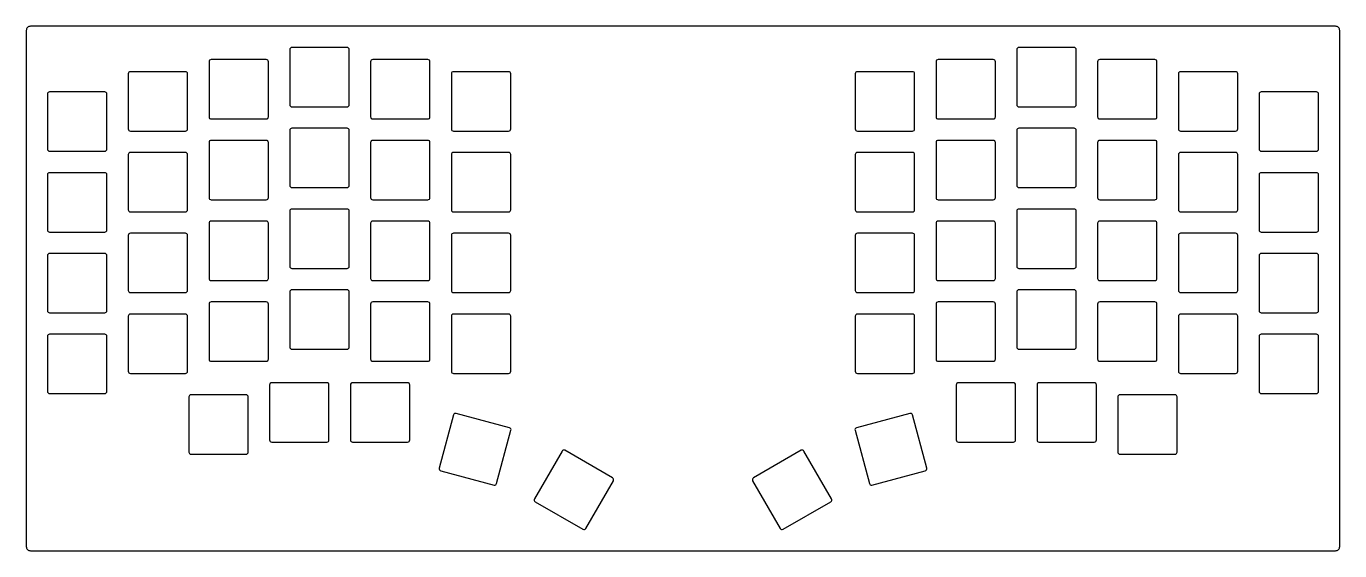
# Model space of a CAD drawing. Header units: millimetres. Extents: x -69 to 241, y -112 to 12.
import ezdxf

# ---------------------------------------------------------------- set-up
doc = ezdxf.new("R2010")
doc.units = ezdxf.units.MM

msp = doc.modelspace()

# ---------------------------------------------------------------- linework, layer by layer
at = {"linetype": 'CONTINUOUS'}
for points in [[(7, 6.5, 0.414214), (6.5, 7), (-6.5, 7, 0.414214), (-7, 6.5), (-7, -6.5, 0.414214), (-6.5, -7), (6.5, -7, 0.414214), (7, -6.5)], [(164.45, -6.5, 0.414214), (164.95, -7), (177.95, -7, 0.414214), (178.45, -6.5), (178.45, 6.5, 0.414214), (177.95, 7), (164.95, 7, 0.414214), (164.45, 6.5)], [(-12.05, 3.64, 0.414214), (-12.55, 4.14), (-25.55, 4.14, 0.414214), (-26.05, 3.64), (-26.05, -9.36, 0.414214), (-25.55, -9.86), (-12.55, -9.86, 0.414214), (-12.05, -9.36)], [(26.05, 3.64, 0.414214), (25.55, 4.14), (12.55, 4.14, 0.414214), (12.05, 3.64), (12.05, -9.36, 0.414214), (12.55, -9.86), (25.55, -9.86, 0.414214), (26.05, -9.36)], [(145.4, -9.36, 0.414214), (145.9, -9.86), (158.9, -9.86, 0.414214), (159.4, -9.36), (159.4, 3.64, 0.414214), (158.9, 4.14), (145.9, 4.14, 0.414214), (145.4, 3.64)], [(183.5, -9.36, 0.414214), (184, -9.86), (197, -9.86, 0.414214), (197.5, -9.36), (197.5, 3.64, 0.414214), (197, 4.14), (184, 4.14, 0.414214), (183.5, 3.64)], [(-31.1, 0.79, 0.414214), (-31.6, 1.28), (-44.6, 1.28, 0.414214), (-45.1, 0.79), (-45.1, -12.21, 0.414214), (-44.6, -12.71), (-31.6, -12.71, 0.414214), (-31.1, -12.21)], [(45.1, 0.79, 0.414214), (44.6, 1.28), (31.6, 1.28, 0.414214), (31.1, 0.79), (31.1, -12.21, 0.414214), (31.6, -12.71), (44.6, -12.71, 0.414214), (45.1, -12.21)], [(126.35, -12.21, 0.414214), (126.85, -12.71), (139.85, -12.71, 0.414214), (140.35, -12.21), (140.35, 0.79, 0.414214), (139.85, 1.28), (126.85, 1.28, 0.414214), (126.35, 0.79)], [(202.55, -12.21, 0.414214), (203.05, -12.71), (216.05, -12.71, 0.414214), (216.55, -12.21), (216.55, 0.79, 0.414214), (216.05, 1.28), (203.05, 1.28, 0.414214), (202.55, 0.79)], [(-50.15, -3.98, 0.414214), (-50.65, -3.48), (-63.65, -3.48, 0.414214), (-64.15, -3.98), (-64.15, -16.98, 0.414214), (-63.65, -17.48), (-50.65, -17.48, 0.414214), (-50.15, -16.98)], [(221.6, -16.98, 0.414214), (222.1, -17.48), (235.1, -17.48, 0.414214), (235.6, -16.98), (235.6, -3.98, 0.414214), (235.1, -3.48), (222.1, -3.48, 0.414214), (221.6, -3.98)], [(7, -12.55, 0.414214), (6.5, -12.05), (-6.5, -12.05, 0.414214), (-7, -12.55), (-7, -25.55, 0.414214), (-6.5, -26.05), (6.5, -26.05, 0.414214), (7, -25.55)], [(164.45, -25.55, 0.414214), (164.95, -26.05), (177.95, -26.05, 0.414214), (178.45, -25.55), (178.45, -12.55, 0.414214), (177.95, -12.05), (164.95, -12.05, 0.414214), (164.45, -12.55)], [(-12.05, -15.41, 0.414214), (-12.55, -14.91), (-25.55, -14.91, 0.414214), (-26.05, -15.41), (-26.05, -28.41, 0.414214), (-25.55, -28.91), (-12.55, -28.91, 0.414214), (-12.05, -28.41)], [(26.05, -15.41, 0.414214), (25.55, -14.91), (12.55, -14.91, 0.414214), (12.05, -15.41), (12.05, -28.41, 0.414214), (12.55, -28.91), (25.55, -28.91, 0.414214), (26.05, -28.41)], [(145.4, -28.41, 0.414214), (145.9, -28.91), (158.9, -28.91, 0.414214), (159.4, -28.41), (159.4, -15.41, 0.414214), (158.9, -14.91), (145.9, -14.91, 0.414214), (145.4, -15.41)], [(183.5, -28.41, 0.414214), (184, -28.91), (197, -28.91, 0.414214), (197.5, -28.41), (197.5, -15.41, 0.414214), (197, -14.91), (184, -14.91, 0.414214), (183.5, -15.41)], [(-31.1, -18.27, 0.414214), (-31.6, -17.77), (-44.6, -17.77, 0.414214), (-45.1, -18.27), (-45.1, -31.27, 0.414214), (-44.6, -31.77), (-31.6, -31.77, 0.414214), (-31.1, -31.27)], [(45.1, -18.27, 0.414214), (44.6, -17.77), (31.6, -17.77, 0.414214), (31.1, -18.27), (31.1, -31.27, 0.414214), (31.6, -31.77), (44.6, -31.77, 0.414214), (45.1, -31.27)], [(126.35, -31.27, 0.414214), (126.85, -31.77), (139.85, -31.77, 0.414214), (140.35, -31.27), (140.35, -18.27, 0.414214), (139.85, -17.77), (126.85, -17.77, 0.414214), (126.35, -18.27)], [(202.55, -31.27, 0.414214), (203.05, -31.77), (216.05, -31.77, 0.414214), (216.55, -31.27), (216.55, -18.27, 0.414214), (216.05, -17.77), (203.05, -17.77, 0.414214), (202.55, -18.27)], [(-50.15, -23.03, 0.414214), (-50.65, -22.53), (-63.65, -22.53, 0.414214), (-64.15, -23.03), (-64.15, -36.03, 0.414214), (-63.65, -36.53), (-50.65, -36.53, 0.414214), (-50.15, -36.03)], [(221.6, -36.03, 0.414214), (222.1, -36.53), (235.1, -36.53, 0.414214), (235.6, -36.03), (235.6, -23.03, 0.414214), (235.1, -22.53), (222.1, -22.53, 0.414214), (221.6, -23.03)], [(-12.05, -34.46, 0.414214), (-12.55, -33.96), (-25.55, -33.96, 0.414214), (-26.05, -34.46), (-26.05, -47.46, 0.414214), (-25.55, -47.96), (-12.55, -47.96, 0.414214), (-12.05, -47.46)], [(7, -31.6, 0.414214), (6.5, -31.1), (-6.5, -31.1, 0.414214), (-7, -31.6), (-7, -44.6, 0.414214), (-6.5, -45.1), (6.5, -45.1, 0.414214), (7, -44.6)], [(26.05, -34.46, 0.414214), (25.55, -33.96), (12.55, -33.96, 0.414214), (12.05, -34.46), (12.05, -47.46, 0.414214), (12.55, -47.96), (25.55, -47.96, 0.414214), (26.05, -47.46)], [(145.4, -47.46, 0.414214), (145.9, -47.96), (158.9, -47.96, 0.414214), (159.4, -47.46), (159.4, -34.46, 0.414214), (158.9, -33.96), (145.9, -33.96, 0.414214), (145.4, -34.46)], [(164.45, -44.6, 0.414214), (164.95, -45.1), (177.95, -45.1, 0.414214), (178.45, -44.6), (178.45, -31.6, 0.414214), (177.95, -31.1), (164.95, -31.1, 0.414214), (164.45, -31.6)], [(183.5, -47.46, 0.414214), (184, -47.96), (197, -47.96, 0.414214), (197.5, -47.46), (197.5, -34.46, 0.414214), (197, -33.96), (184, -33.96, 0.414214), (183.5, -34.46)], [(-31.1, -37.31, 0.414214), (-31.6, -36.81), (-44.6, -36.81, 0.414214), (-45.1, -37.31), (-45.1, -50.31, 0.414214), (-44.6, -50.81), (-31.6, -50.81, 0.414214), (-31.1, -50.31)], [(45.1, -37.31, 0.414214), (44.6, -36.81), (31.6, -36.81, 0.414214), (31.1, -37.31), (31.1, -50.31, 0.414214), (31.6, -50.81), (44.6, -50.81, 0.414214), (45.1, -50.31)], [(126.35, -50.31, 0.414214), (126.85, -50.81), (139.85, -50.81, 0.414214), (140.35, -50.31), (140.35, -37.31, 0.414214), (139.85, -36.81), (126.85, -36.81, 0.414214), (126.35, -37.31)], [(202.55, -50.31, 0.414214), (203.05, -50.81), (216.05, -50.81, 0.414214), (216.55, -50.31), (216.55, -37.31, 0.414214), (216.05, -36.81), (203.05, -36.81, 0.414214), (202.55, -37.31)], [(-50.15, -42.08, 0.414214), (-50.65, -41.58), (-63.65, -41.58, 0.414214), (-64.15, -42.08), (-64.15, -55.08, 0.414214), (-63.65, -55.58), (-50.65, -55.58, 0.414214), (-50.15, -55.08)], [(221.6, -55.08, 0.414214), (222.1, -55.58), (235.1, -55.58, 0.414214), (235.6, -55.08), (235.6, -42.08, 0.414214), (235.1, -41.58), (222.1, -41.58, 0.414214), (221.6, -42.08)], [(7, -50.65, 0.414214), (6.5, -50.15), (-6.5, -50.15, 0.414214), (-7, -50.65), (-7, -63.65, 0.414214), (-6.5, -64.15), (6.5, -64.15, 0.414214), (7, -63.65)], [(164.45, -63.65, 0.414214), (164.95, -64.15), (177.95, -64.15, 0.414214), (178.45, -63.65), (178.45, -50.65, 0.414214), (177.95, -50.15), (164.95, -50.15, 0.414214), (164.45, -50.65)], [(-12.05, -53.51, 0.414214), (-12.55, -53.01), (-25.55, -53.01, 0.414214), (-26.05, -53.51), (-26.05, -66.51, 0.414214), (-25.55, -67.01), (-12.55, -67.01, 0.414214), (-12.05, -66.51)], [(26.05, -53.51, 0.414214), (25.55, -53.01), (12.55, -53.01, 0.414214), (12.05, -53.51), (12.05, -66.51, 0.414214), (12.55, -67.01), (25.55, -67.01, 0.414214), (26.05, -66.51)], [(145.4, -66.51, 0.414214), (145.9, -67.01), (158.9, -67.01, 0.414214), (159.4, -66.51), (159.4, -53.51, 0.414214), (158.9, -53.01), (145.9, -53.01, 0.414214), (145.4, -53.51)], [(183.5, -66.51, 0.414214), (184, -67.01), (197, -67.01, 0.414214), (197.5, -66.51), (197.5, -53.51, 0.414214), (197, -53.01), (184, -53.01, 0.414214), (183.5, -53.51)], [(-31.1, -56.37, 0.414214), (-31.6, -55.87), (-44.6, -55.87, 0.414214), (-45.1, -56.37), (-45.1, -69.36, 0.414214), (-44.6, -69.86), (-31.6, -69.86, 0.414214), (-31.1, -69.36)], [(45.1, -56.37, 0.414214), (44.6, -55.87), (31.6, -55.87, 0.414214), (31.1, -56.37), (31.1, -69.36, 0.414214), (31.6, -69.86), (44.6, -69.86, 0.414214), (45.1, -69.36)], [(126.35, -69.36, 0.414214), (126.85, -69.86), (139.85, -69.86, 0.414214), (140.35, -69.36), (140.35, -56.37, 0.414214), (139.85, -55.87), (126.85, -55.87, 0.414214), (126.35, -56.37)], [(202.55, -69.36, 0.414214), (203.05, -69.86), (216.05, -69.86, 0.414214), (216.55, -69.36), (216.55, -56.37, 0.414214), (216.05, -55.87), (203.05, -55.87, 0.414214), (202.55, -56.37)], [(-50.15, -61.13, 0.414214), (-50.65, -60.63), (-63.65, -60.63, 0.414214), (-64.15, -61.13), (-64.15, -74.13, 0.414214), (-63.65, -74.63), (-50.65, -74.63, 0.414214), (-50.15, -74.13)], [(221.6, -74.13, 0.414214), (222.1, -74.63), (235.1, -74.63, 0.414214), (235.6, -74.13), (235.6, -61.13, 0.414214), (235.1, -60.63), (222.1, -60.63, 0.414214), (221.6, -61.13)], [(2.24, -72.56, 0.414214), (1.74, -72.06), (-11.26, -72.06, 0.414214), (-11.76, -72.56), (-11.76, -85.56, 0.414214), (-11.26, -86.06), (1.74, -86.06, 0.414214), (2.24, -85.56)], [(21.29, -72.56, 0.414214), (20.79, -72.06), (7.79, -72.06, 0.414214), (7.29, -72.56), (7.29, -85.56, 0.414214), (7.79, -86.06), (20.79, -86.06, 0.414214), (21.29, -85.56)], [(150.16, -85.56, 0.414214), (150.66, -86.06), (163.66, -86.06, 0.414214), (164.16, -85.56), (164.16, -72.56, 0.414214), (163.66, -72.06), (150.66, -72.06, 0.414214), (150.16, -72.56)], [(169.21, -85.56, 0.414214), (169.71, -86.06), (182.71, -86.06, 0.414214), (183.21, -85.56), (183.21, -72.56, 0.414214), (182.71, -72.06), (169.71, -72.06, 0.414214), (169.21, -72.56)], [(-16.81, -75.42, 0.414214), (-17.31, -74.92), (-30.31, -74.92, 0.414214), (-30.81, -75.42), (-30.81, -88.42, 0.414214), (-30.31, -88.92), (-17.31, -88.92, 0.414214), (-16.81, -88.42)], [(188.26, -88.42, 0.414214), (188.76, -88.92), (201.76, -88.92, 0.414214), (202.26, -88.42), (202.26, -75.42, 0.414214), (201.76, -74.92), (188.76, -74.92, 0.414214), (188.26, -75.42)], [(45.15, -83.28, 0.414214), (44.8, -82.67), (32.24, -79.3, 0.414214), (31.63, -79.66), (28.26, -92.21, 0.414214), (28.61, -92.83), (41.17, -96.19, 0.414214), (41.78, -95.84)], [(129.67, -95.84, 0.414214), (130.28, -96.19), (142.84, -92.83, 0.414214), (143.19, -92.21), (139.82, -79.66, 0.414214), (139.21, -79.3), (126.65, -82.67, 0.414214), (126.3, -83.28)], [(69.31, -95.18, 0.414214), (69.13, -94.5), (57.87, -88, 0.414214), (57.19, -88.18), (50.69, -99.44, 0.414214), (50.87, -100.12), (62.13, -106.62, 0.414214), (62.81, -106.44)], [(108.64, -106.44, 0.414214), (109.32, -106.62), (120.58, -100.12, 0.414214), (120.76, -99.44), (114.26, -88.18, 0.414214), (113.58, -88), (102.32, -94.5, 0.414214), (102.14, -95.18)]]:
    msp.add_lwpolyline(points, format="xyb", close=True, dxfattribs=at)
at = {"layer": 'outline', "linetype": 'CONTINUOUS'}
msp.add_lwpolyline([(-69.15, -110.69, 0.414214), (-68.15, -111.69), (239.6, -111.69, 0.414214), (240.6, -110.69), (240.6, 11, 0.414214), (239.6, 12), (-68.15, 12, 0.414214), (-69.15, 11)], format="xyb", close=True, dxfattribs=at)

doc.saveas('drawing.dxf')
